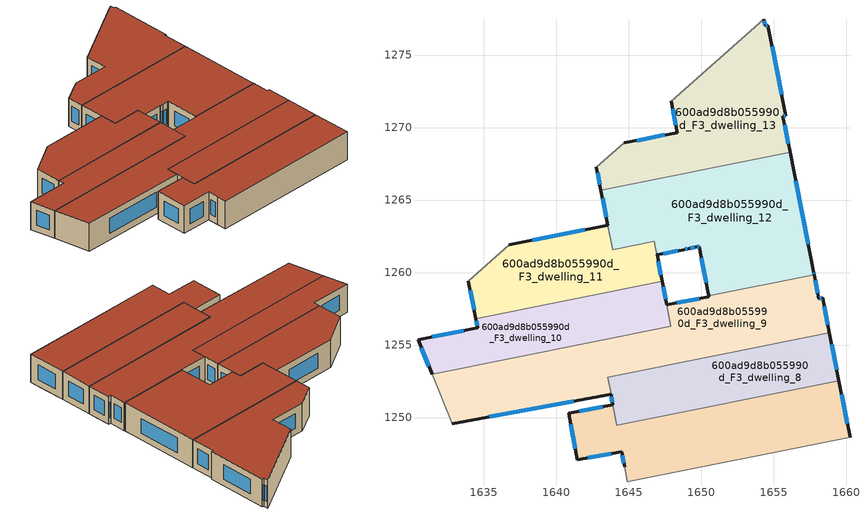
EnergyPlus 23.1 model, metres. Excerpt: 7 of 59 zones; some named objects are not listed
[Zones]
600ad9d8b055990d_F3_dwelling_10
 floor to 600ad9d8b055990d_F2_dwelling_10 (EU_floor_Construction): 1643.92,1258.71 1644.54,1255.61 1631.43,1252.99 1630.47,1255.38 1634.58,1256.19 1634.45,1256.81 z9
 floor to 600ad9d8b055990d_F2_dwelling_11 (EU_floor_Construction): 1647.31,1259.39 1647.91,1256.29 1644.54,1255.61 1643.92,1258.71 z9
 wall outside (EU_wall_Construction): 1647.62,1257.77 1647.31,1259.39 / 1634.45,1256.81 1634.58,1256.19 1630.47,1255.38 1631.43,1252.99 z9:12
 wall to 600ad9d8b055990d_F3_dwelling_11 (EU_wall_Construction): 1647.31,1259.39 1634.45,1256.81 z9:12
 wall to 600ad9d8b055990d_F3_dwelling_9 (EU_wall_Construction): 1631.43,1252.99 1647.91,1256.29 1647.62,1257.77 z9:12
 window (EU_Window_Construction): 1647.55,1258.15 1647.38,1259.01 / 1630.69,1254.82 1631.21,1253.55 / 1633.61,1256 1631.43,1255.57 / 1634.48,1256.67 1634.55,1256.34 z9.7:11.3
 roof outside (EU_roof_Construction): 1647.91,1256.29 1647.31,1259.39 1634.45,1256.81 1634.58,1256.19 1630.47,1255.38 1631.43,1252.99 z12
600ad9d8b055990d_F3_dwelling_11
 floor to 600ad9d8b055990d_F2_dwelling_12 (EU_floor_Construction): 1646.77,1262.16 1647.26,1259.62 1634.41,1257.04 1633.94,1259.4 1636.76,1261.92 1643.56,1263.25 1643.89,1261.58 z9
 floor adiabatic (EU_floor_Construction): 1647.15,1260.19 1647.31,1259.39 1634.45,1256.81 1634.41,1257.04 1647.26,1259.62 z9
 wall outside (EU_wall_Construction): 1643.56,1263.25 1636.76,1261.92 / 1647.31,1259.39 1646.95,1261.22 / 1633.94,1259.4 1634.45,1256.81 z9:12
 wall adiabatic (EU_wall_Construction): 1636.76,1261.92 1633.94,1259.4 z9:12
 wall to 600ad9d8b055990d_F3_dwelling_12 (EU_wall_Construction): 1646.95,1261.22 1646.77,1262.16 1643.89,1261.58 1643.56,1263.25 z9:12
 window (EU_Window_Construction): 1641.96,1262.94 1638.35,1262.23 / 1647.22,1259.82 1647.03,1260.79 / 1634.06,1258.79 1634.33,1257.42 z9.7:11.3
 roof outside (EU_roof_Construction): 1647.31,1259.39 1646.77,1262.16 1643.89,1261.58 1643.56,1263.25 1636.76,1261.92 1633.94,1259.4 1634.45,1256.81 z12
600ad9d8b055990d_F3_dwelling_12
 floor to 600ad9d8b055990d_F2_dwelling_13 (EU_floor_Construction): 1656.12,1268.29 1657.43,1261.65 1650.17,1260.2 1649.85,1261.79 1649.7,1261.77 1649.11,1261.65 1648.85,1261.6 1648.82,1261.59 1647.61,1261.35 1646.61,1266.39 z9
 floor to 600ad9d8b055990d_F2_dwelling_11 (EU_floor_Construction): 1657.43,1261.65 1657.79,1259.85 1650.52,1258.4 1650.51,1258.45 1650.5,1258.5 1650.49,1258.55 1650.17,1260.2 z9
 floor to 600ad9d8b055990d_F2_dwelling_12 (EU_floor_Construction): 1646.61,1266.39 1647.61,1261.35 1646.95,1261.22 1646.77,1262.16 1643.89,1261.58 1643.08,1265.68 z9
 wall outside (EU_wall_Construction): 1646.95,1261.22 1648.82,1261.59 1648.85,1261.6 1649.11,1261.65 1649.7,1261.77 1649.85,1261.79 1650.49,1258.55 1650.5,1258.49 1650.51,1258.45 1650.52,1258.4 / 1643.08,1265.68 1643.56,1263.26 / 1657.79,1259.85 1657.78,1259.9 1657.76,1260 1656.12,1268.29 z9:12
 wall to 600ad9d8b055990d_F3_dwelling_13 (EU_wall_Construction): 1656.12,1268.29 1643.08,1265.68 z9:12
 wall to 600ad9d8b055990d_F3_dwelling_9 (EU_wall_Construction): 1650.52,1258.4 1657.79,1259.85 z9:12
 window (EU_Window_Construction): 1650,1261.03 1650.34,1259.31 / 1649.73,1261.77 1649.81,1261.79 / 1649.25,1261.68 1649.56,1261.74 / 1648.91,1261.61 1649.05,1261.64 / 1647.39,1261.31 1648.38,1261.5 / 1643.2,1265.11 1643.45,1263.83 / 1657.38,1261.95 1656.51,1266.34 / 1657.78,1259.93 1657.77,1259.98 z9.7:11.3
 roof outside (EU_roof_Construction): 1657.79,1259.85 1657.78,1259.9 1657.76,1260 1656.12,1268.29 1643.08,1265.68 1643.89,1261.58 1646.77,1262.16 1646.95,1261.22 1648.82,1261.59 1648.85,1261.6 1649.11,1261.65 1649.7,1261.77 1649.85,1261.79 1650.49,1258.55 1650.5,1258.49 1650.51,1258.45 1650.52,1258.4 z12
600ad9d8b055990d_F3_dwelling_13
 floor to 600ad9d8b055990d_F2_dwelling_14 (EU_floor_Construction): 1654.6,1277.07 1655.83,1270.81 1655.63,1270.78 1656.06,1268.64 1643.02,1266.02 1642.77,1267.25 1644.69,1268.94 1648.36,1269.66 1647.93,1271.82 1654.32,1277.46 1654.4,1277.03 z9
 floor to 600ad9d8b055990d_F2_dwelling_13 (EU_floor_Construction): 1656.06,1268.64 1656.12,1268.29 1646.61,1266.39 1646.54,1266.73 z9
 floor to 600ad9d8b055990d_F2_dwelling_12 (EU_floor_Construction): 1646.54,1266.73 1646.61,1266.39 1643.08,1265.68 1643.02,1266.02 z9
 wall outside (EU_wall_Construction): 1647.93,1271.82 1648.36,1269.66 1644.69,1268.94 / 1656.12,1268.29 1655.63,1270.78 1655.83,1270.81 1654.6,1277.07 1654.4,1277.03 1654.32,1277.46 / 1642.77,1267.25 1643.08,1265.68 z9:12
 wall adiabatic (EU_wall_Construction): 1654.32,1277.46 1647.93,1271.82 / 1644.69,1268.94 1642.77,1267.25 z9:12
 window (EU_Window_Construction): 1648.03,1271.31 1648.26,1270.17 / 1654.38,1277.13 1654.34,1277.36 / 1654.55,1277.06 1654.45,1277.04 / 1655.54,1272.28 1654.89,1275.6 / 1655.68,1270.79 1655.78,1270.8 / 1656.01,1268.88 1655.75,1270.2 / 1642.85,1266.88 1643.01,1266.05 / 1647.5,1269.49 1645.55,1269.11 z9.7:11.3
 roof outside (EU_roof_Construction): 1656.12,1268.29 1655.63,1270.78 1655.83,1270.81 1654.6,1277.07 1654.4,1277.03 1654.32,1277.46 1647.93,1271.82 1648.36,1269.66 1644.69,1268.94 1642.77,1267.25 1643.08,1265.68 z12
600ad9d8b055990d_F3_dwelling_7
 floor to 600ad9d8b055990d_F2_dwelling_9 (EU_floor_Construction): 1659.49,1252.53 1659.89,1250.55 1649.67,1248.5 1649.28,1250.49 z9
 floor to 600ad9d8b055990d_F2_dwelling_8 (EU_floor_Construction): 1649.28,1250.49 1649.67,1248.5 1644.55,1247.48 1644.52,1247.65 1641.46,1247.08 1640.85,1250.31 1643.91,1250.88 1644.17,1249.47 z9
 floor to 600ad9d8b055990d_F2_dwelling_7 (EU_floor_Construction): 1659.89,1250.55 1660.26,1248.66 1651.02,1246.81 1650.64,1248.7 z9
 floor to 600ad9d8b055990d_F2_dwelling_6 (EU_floor_Construction): 1650.64,1248.7 1651.02,1246.81 1644.91,1245.58 1644.55,1247.48 z9
 wall outside (EU_wall_Construction): 1643.91,1250.88 1640.85,1250.31 1641.46,1247.08 1644.52,1247.65 1644.72,1246.59 / 1660.26,1248.66 1659.49,1252.54 z9:12
 wall to 600ad9d8b055990d_F3_dwelling_8 (EU_wall_Construction): 1659.49,1252.54 1644.17,1249.47 1643.91,1250.88 z9:12
 wall to 600ad9d8b055990d_F3_dwelling_6 (EU_wall_Construction): 1644.72,1246.59 1644.91,1245.58 1660.26,1248.66 z9:12
 window (EU_Window_Construction): 1644.56,1247.4 1644.67,1246.84 / 1642.18,1247.21 1643.8,1247.52 / 1640.99,1249.55 1641.32,1247.84 / 1643.19,1250.74 1641.57,1250.44 / 1660.08,1249.57 1659.67,1251.62 z9.7:11.3
 roof outside (EU_roof_Construction): 1660.26,1248.66 1659.49,1252.54 1644.17,1249.47 1643.91,1250.88 1640.85,1250.31 1641.46,1247.08 1644.52,1247.65 1644.91,1245.58 z12
600ad9d8b055990d_F3_dwelling_8
 floor to 600ad9d8b055990d_F2_dwelling_8 (EU_floor_Construction): 1648.61,1253.8 1649.28,1250.49 1644.17,1249.47 1643.9,1250.93 1643.9,1250.95 1643.78,1251.6 1643.55,1252.79 z9
 floor to 600ad9d8b055990d_F2_dwelling_9 (EU_floor_Construction): 1658.84,1255.85 1659.49,1252.53 1649.28,1250.49 1648.61,1253.8 z9
 wall outside (EU_wall_Construction): 1659.49,1252.54 1658.84,1255.85 / 1643.78,1251.6 1643.91,1250.88 z9:12
 wall to 600ad9d8b055990d_F3_dwelling_9 (EU_wall_Construction): 1658.84,1255.85 1643.55,1252.79 1643.78,1251.6 z9:12
 window (EU_Window_Construction): 1659.34,1253.31 1658.99,1255.07 / 1643.81,1251.43 1643.88,1251.05 z9.7:11.3
 roof outside (EU_roof_Construction): 1659.49,1252.54 1658.84,1255.85 1643.55,1252.79 1643.78,1251.6 1644.17,1249.47 z12
600ad9d8b055990d_F3_dwelling_9
 floor to 600ad9d8b055990d_F2_dwelling_11 (EU_floor_Construction): 1657.79,1259.85 1658.12,1258.2 1658.37,1258.25 1658.67,1256.7 1644.88,1253.93 1644.54,1255.61 1647.91,1256.29 1647.62,1257.77 1650.53,1258.34 1650.52,1258.4 z9
 floor to 600ad9d8b055990d_F2_dwelling_10 (EU_floor_Construction): 1644.54,1255.61 1644.88,1253.93 1632.08,1251.37 1631.43,1252.99 z9
 floor to 600ad9d8b055990d_F2_dwelling_8 (EU_floor_Construction): 1648.44,1254.65 1648.61,1253.8 1643.55,1252.79 1643.78,1251.6 1632.82,1249.56 1632.08,1251.37 z9
 floor to 600ad9d8b055990d_F2_dwelling_9 (EU_floor_Construction): 1658.67,1256.7 1658.84,1255.85 1648.61,1253.8 1648.44,1254.65 z9
 wall outside (EU_wall_Construction): 1650.52,1258.4 1650.53,1258.34 1647.62,1257.77 / 1658.84,1255.85 1658.37,1258.25 1658.12,1258.2 1657.79,1259.85 / 1632.82,1249.56 1643.78,1251.6 z9:12
 wall adiabatic (EU_wall_Construction): 1631.43,1252.99 1632.82,1249.56 z9:12
 window (EU_Window_Construction): 1658.04,1258.59 1657.87,1259.47 / 1658.31,1258.24 1658.18,1258.21 / 1658.73,1256.41 1658.48,1257.68 / 1635.39,1250.04 1641.2,1251.12 / 1649.85,1258.21 1648.31,1257.9 z9.7:11.3
 roof outside (EU_roof_Construction): 1658.84,1255.85 1658.37,1258.25 1658.12,1258.2 1657.79,1259.85 1650.52,1258.4 1650.53,1258.34 1647.62,1257.77 1647.91,1256.29 1631.43,1252.99 1632.82,1249.56 1643.78,1251.6 1643.55,1252.79 z12
[Building]
EU S2 Campaign: North Axis=0; Terrain=City; Solar Distribution=FullExterior
[Site:Location]
Budapest.Ferenc.Liszt.Intl.AP: Latitude=47.437; Longitude=19.256; Time Zone=1; Elevation=185
[SizingPeriod:WeatherFileDays]
AnnualSizingPeriod: Begin Month=1; Begin Day of Month=1; End Month=12; End Day of Month=31; Day of Week for Start Day=Monday; Use Weather File Daylight Saving Period=No; Use Weather File Rain and Snow Indicators=No
[MATERIAL]
EU_InternalMass_Material: Roughness=MediumRough; Thickness=0.1; Conductivity=1; Density=1800; Specific Heat=900; Thermal Absorptance=0.9; Solar Absorptance=0.7; Visible Absorptance=0.7
[MATERIAL:NOMASS] Roughness=MediumRough; Thermal Absorptance=0.9; Solar Absorptance=0.7; Visible Absorptance=0.7
Name | Thermal Resistance
EU_wall_NoMass | 0.832559
EU_roof_NoMass | 1.39638
EU_floor_NoMass | 0.872794
[WINDOWMATERIAL:SIMPLEGLAZINGSYSTEM]
EU_Window_SimpleGlazing: UFactor=2.79869; Solar Heat Gain Coefficient=0.75; Visible Transmittance=0.75
[CONSTRUCTION]
EU_wall_Construction: EU_wall_NoMass
EU_roof_Construction: EU_roof_NoMass
EU_floor_Construction: EU_floor_NoMass
EU_Window_Construction: EU_Window_SimpleGlazing
EU_InternalMass_Construction: EU_InternalMass_Material
[ZONE] Type=1; Multiplier=1; Ceiling Height=autocalculate; Floor Area=autocalculate; Part of Total Floor Area=Yes
Name | Volume
600ad9d8b055990d_F3_dwelling_10 | 154.112
600ad9d8b055990d_F3_dwelling_11 | 154.333
600ad9d8b055990d_F3_dwelling_12 | 273.52
600ad9d8b055990d_F3_dwelling_13 | 210.005
600ad9d8b055990d_F3_dwelling_7 | 216.128
600ad9d8b055990d_F3_dwelling_8 | 158.208
600ad9d8b055990d_F3_dwelling_9 | 296.141
[INTERNALMASS] Construction=EU_InternalMass_Construction
Name | Zone or ZoneList | Surface Area
600ad9d8b055990d_F3_dwelling_7_EU_InternalMass | 600ad9d8b055990d_F3_dwelling_7 | 72.0424
600ad9d8b055990d_F3_dwelling_8_EU_InternalMass | 600ad9d8b055990d_F3_dwelling_8 | 52.7361
600ad9d8b055990d_F3_dwelling_9_EU_InternalMass | 600ad9d8b055990d_F3_dwelling_9 | 98.7122
600ad9d8b055990d_F3_dwelling_10_EU_InternalMass | 600ad9d8b055990d_F3_dwelling_10 | 51.3696
600ad9d8b055990d_F3_dwelling_11_EU_InternalMass | 600ad9d8b055990d_F3_dwelling_11 | 51.445
600ad9d8b055990d_F3_dwelling_12_EU_InternalMass | 600ad9d8b055990d_F3_dwelling_12 | 91.1738
600ad9d8b055990d_F3_dwelling_13_EU_InternalMass | 600ad9d8b055990d_F3_dwelling_13 | 70.0016
[OTHEREQUIPMENT] Fuel Type=Electricity; Design Level Calculation Method=Watts/Area; Power per Zone Floor Area=1; Fraction Latent=0; Fraction Radiant=0; Fraction Lost=0; Carbon Dioxide Generation Rate=0; EndUse Subcategory=EU_Step8_InternalGains
Name | Zone or ZoneList or Space or SpaceList | Schedule
EU_Step8_InternalGain_600ad9d8b055990d_F3_dwelling_7_f000 | 600ad9d8b055990d_F3_dwelling_7 | EU_Step8_GainSchedule_600ad9d8b055990d_F3_dwelling_7_f000
EU_Step8_InternalGain_600ad9d8b055990d_F3_dwelling_8_f000 | 600ad9d8b055990d_F3_dwelling_8 | EU_Step8_GainSchedule_600ad9d8b055990d_F3_dwelling_8_f000
EU_Step8_InternalGain_600ad9d8b055990d_F3_dwelling_9_f000 | 600ad9d8b055990d_F3_dwelling_9 | EU_Step8_GainSchedule_600ad9d8b055990d_F3_dwelling_9_f000
EU_Step8_InternalGain_600ad9d8b055990d_F3_dwelling_10_f000 | 600ad9d8b055990d_F3_dwelling_10 | EU_Step8_GainSchedule_600ad9d8b055990d_F3_dwelling_10_f000
EU_Step8_InternalGain_600ad9d8b055990d_F3_dwelling_11_f000 | 600ad9d8b055990d_F3_dwelling_11 | EU_Step8_GainSchedule_600ad9d8b055990d_F3_dwelling_11_f000
EU_Step8_InternalGain_600ad9d8b055990d_F3_dwelling_12_f000 | 600ad9d8b055990d_F3_dwelling_12 | EU_Step8_GainSchedule_600ad9d8b055990d_F3_dwelling_12_f000
EU_Step8_InternalGain_600ad9d8b055990d_F3_dwelling_13_f000 | 600ad9d8b055990d_F3_dwelling_13 | EU_Step8_GainSchedule_600ad9d8b055990d_F3_dwelling_13_f000
[ZONEVENTILATION:DESIGNFLOWRATE] Schedule=EU_AlwaysOn; Design Flow Rate Calculation Method=AirChanges/Hour; Air Changes per Hour=0.475469; Ventilation Type=Natural; Fan Pressure Rise=0; Fan Total Efficiency=1; Constant Term Coefficient=1; Temperature Term Coefficient=0; Velocity Term Coefficient=0; Velocity Squared Term Coefficient=0; Minimum Indoor Temperature=-100; Maximum Indoor Temperature=100; Delta Temperature=-100; Minimum Outdoor Temperature=-100; Maximum Outdoor Temperature=100; Maximum Wind Speed=40
Name | Zone or ZoneList or Space or SpaceList
EU_ConstantAir_600ad9d8b055990d_F3_dwelling_7 | 600ad9d8b055990d_F3_dwelling_7
EU_ConstantAir_600ad9d8b055990d_F3_dwelling_8 | 600ad9d8b055990d_F3_dwelling_8
EU_ConstantAir_600ad9d8b055990d_F3_dwelling_9 | 600ad9d8b055990d_F3_dwelling_9
EU_ConstantAir_600ad9d8b055990d_F3_dwelling_10 | 600ad9d8b055990d_F3_dwelling_10
EU_ConstantAir_600ad9d8b055990d_F3_dwelling_11 | 600ad9d8b055990d_F3_dwelling_11
EU_ConstantAir_600ad9d8b055990d_F3_dwelling_12 | 600ad9d8b055990d_F3_dwelling_12
EU_ConstantAir_600ad9d8b055990d_F3_dwelling_13 | 600ad9d8b055990d_F3_dwelling_13
[HVACTEMPLATE:ZONE:IDEALLOADSAIRSYSTEM] System Availability Schedule=EU_AlwaysOn; Maximum Heating Supply Air Temperature=50; Minimum Cooling Supply Air Temperature=13; Maximum Heating Supply Air Humidity Ratio=0.0156; Minimum Cooling Supply Air Humidity Ratio=0.0077; Heating Limit=NoLimit; Cooling Limit=NoLimit; Heating Availability Schedule=EU_AlwaysOn; Cooling Availability Schedule=EU_CoolingOff; Dehumidification Control Type=ConstantSensibleHeatRatio; Cooling Sensible Heat Ratio=0.7; Dehumidification Setpoint=60; Humidification Control Type=None; Humidification Setpoint=30; Outdoor Air Method=None; Outdoor Air Flow Rate per Person=0.00944; Outdoor Air Flow Rate per Zone Floor Area=0; Outdoor Air Flow Rate per Zone=0; Demand Controlled Ventilation Type=None; Outdoor Air Economizer Type=NoEconomizer; Heat Recovery Type=None; Sensible Heat Recovery Effectiveness=0.7; Latent Heat Recovery Effectiveness=0.65
Name | Template Thermostat
600ad9d8b055990d_F3_dwelling_7 | EU_HeatOnly_600ad9d8b055990d_F3_dwelling_7
600ad9d8b055990d_F3_dwelling_8 | EU_HeatOnly_600ad9d8b055990d_F3_dwelling_8
600ad9d8b055990d_F3_dwelling_9 | EU_HeatOnly_600ad9d8b055990d_F3_dwelling_9
600ad9d8b055990d_F3_dwelling_10 | EU_HeatOnly_600ad9d8b055990d_F3_dwelling_10
600ad9d8b055990d_F3_dwelling_11 | EU_HeatOnly_600ad9d8b055990d_F3_dwelling_11
600ad9d8b055990d_F3_dwelling_12 | EU_HeatOnly_600ad9d8b055990d_F3_dwelling_12
600ad9d8b055990d_F3_dwelling_13 | EU_HeatOnly_600ad9d8b055990d_F3_dwelling_13
[SIZING:ZONE] Zone Cooling Design Supply Air Temperature Input Method=SupplyAirTemperature; Zone Cooling Design Supply Air Temperature=13; Zone Heating Design Supply Air Temperature Input Method=SupplyAirTemperature; Zone Heating Design Supply Air Temperature=50; Zone Cooling Design Supply Air Humidity Ratio=0.008; Zone Heating Design Supply Air Humidity Ratio=0.008; Cooling Design Air Flow Method=DesignDay; Cooling Design Air Flow Rate=0; Cooling Minimum Air Flow per Zone Floor Area=0.000762; Cooling Minimum Air Flow=0; Cooling Minimum Air Flow Fraction=0.2; Heating Design Air Flow Method=DesignDay; Heating Design Air Flow Rate=0; Heating Maximum Air Flow per Zone Floor Area=0.002032; Heating Maximum Air Flow=0.141576; Heating Maximum Air Flow Fraction=0.3; Account for Dedicated Outdoor Air System=No; Dedicated Outdoor Air System Control Strategy=NeutralSupplyAir; Dedicated Outdoor Air Low Setpoint Temperature for Design=autosize; Dedicated Outdoor Air High Setpoint Temperature for Design=autosize; Zone Load Sizing Method=Sensible Load Only No Latent Load; Zone Latent Cooling Design Supply Air Humidity Ratio Input Method=HumidityRatioDifference; Zone Cooling Design Supply Air Humidity Ratio Difference=0.005; Zone Latent Heating Design Supply Air Humidity Ratio Input Method=HumidityRatioDifference; Zone Humidification Design Supply Air Humidity Ratio Difference=0.005
600ad9d8b055990d_F3_dwelling_7; 600ad9d8b055990d_F3_dwelling_8; 600ad9d8b055990d_F3_dwelling_9; 600ad9d8b055990d_F3_dwelling_10; 600ad9d8b055990d_F3_dwelling_11; 600ad9d8b055990d_F3_dwelling_12; 600ad9d8b055990d_F3_dwelling_13
[SCHEDULE:CONSTANT]
Name | Hourly Value
EU_AlwaysOn | 1
EU_CoolingOff | 0
[SCHEDULE:FILE] Column Number=1; Rows to Skip at Top=0; Number of Hours of Data=8760; Column Separator=Comma; Interpolate to Timestep=No; Minutes per Item=60; Adjust Schedule for Daylight Savings=Yes
Name | File
EU_Step8_GainSchedule_600ad9d8b055990d_F3_dwelling_7_f000 | ../../schedules/600ad9d8b055990d/600ad9d8b055990d_F3_dwelling_7_f000_gain.csv
EU_Step8_GainSchedule_600ad9d8b055990d_F3_dwelling_8_f000 | ../../schedules/600ad9d8b055990d/600ad9d8b055990d_F3_dwelling_8_f000_gain.csv
EU_Step8_GainSchedule_600ad9d8b055990d_F3_dwelling_9_f000 | ../../schedules/600ad9d8b055990d/600ad9d8b055990d_F3_dwelling_9_f000_gain.csv
EU_Step8_GainSchedule_600ad9d8b055990d_F3_dwelling_10_f000 | ../../schedules/600ad9d8b055990d/600ad9d8b055990d_F3_dwelling_10_f000_gain.csv
EU_Step8_GainSchedule_600ad9d8b055990d_F3_dwelling_11_f000 | ../../schedules/600ad9d8b055990d/600ad9d8b055990d_F3_dwelling_11_f000_gain.csv
EU_Step8_GainSchedule_600ad9d8b055990d_F3_dwelling_12_f000 | ../../schedules/600ad9d8b055990d/600ad9d8b055990d_F3_dwelling_12_f000_gain.csv
EU_Step8_GainSchedule_600ad9d8b055990d_F3_dwelling_13_f000 | ../../schedules/600ad9d8b055990d/600ad9d8b055990d_F3_dwelling_13_f000_gain.csv
